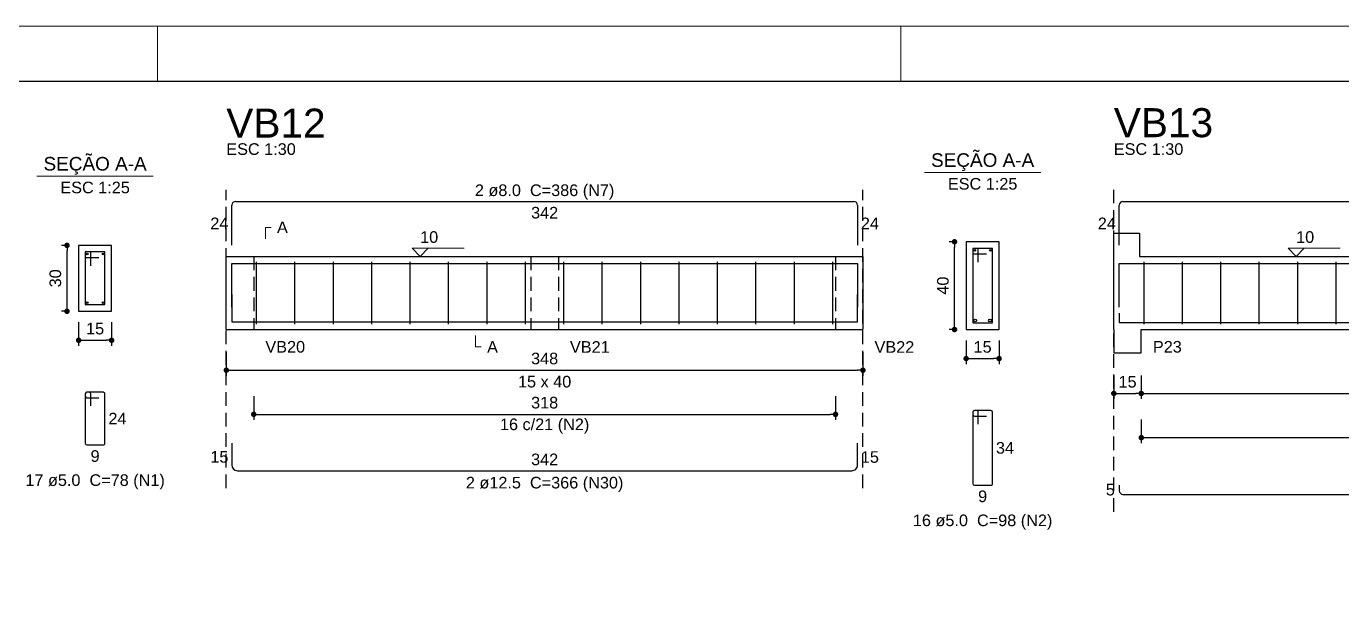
# Model space of a CAD drawing. Header units: millimetres. Extents: x 0 to 84.1, y 0 to 59.4.
# Drawn here: x 14.16 to 38.13, y 48.71 to 59.4 of the extents above; entities that cross this region are included whole.
import ezdxf

# ---------------------------------------------------------------- set-up
doc = ezdxf.new("R2010")
doc.units = ezdxf.units.MM
doc.header["$MEASUREMENT"] = 0
doc.linetypes.add('Dashed2', pattern=[0.375, 0.25, -0.125])
doc.layers.get('0').update_dxf_attribs({"color": 1, "lineweight": 13})
for name, color, linetype, lineweight in [('Descrição da armadura', 2, 'Continuous', 20), ('DT-Forma', 4, 'Continuous', 30), ('DT-Pontilhado', 7, 'Dashed2', 25), ('DT-Textos', 2, 'Continuous', 20), ('DT-Título', 3, 'Continuous', 25), ('FOLHA EXTERNA', 1, 'Continuous', 13), ('Folha_padrão', 3, 'Continuous', 25), ('Textos armaduras', 1, 'Continuous', 13)]:
    doc.layers.add(name, color=color, linetype=linetype, lineweight=lineweight)
for name, color, linetype in [('DT-Arm complementar', 252, 'Continuous'), ('DT-Barras na forma', 170, 'Continuous'), ('DT-Barras no corte', 170, 'Continuous'), ('DT-Barras rebatidas', 170, 'Continuous'), ('DT-Cotas', 12, 'Continuous')]:
    doc.layers.add(name, color=color, linetype=linetype)
doc.styles.add('Arial', font='')
doc.styles.get('Arial').set_extended_font_data('Arial')
doc.dimstyles.new('UM_25.000000', dxfattribs={"dimtxt": 0.18, "dimasz": 0.1, "dimexe": 0.1, "dimexo": 0.2, "dimgap": 0, "dimtad": 1, "dimtih": 1, "dimtoh": 1, "dimdec": 1, "dimlfac": 25, "dimzin": 0, "dimdsep": 46, "dimtxsty": 'Standard', "dimcen": 0.09, "dimdle": 0.1, "dimadec": 1, "dimazin": 2, "dimtfac": 1, "dimtdec": 4, "dimtofl": 0, "dimtmove": 0, "dimatfit": 3, "dimfxl": 1, "dimtolj": 1, "dimarcsym": 0})
doc.dimstyles.new('UM_30.000300', dxfattribs={"dimtxt": 0.18, "dimasz": 0.1, "dimexe": 0.1, "dimexo": 0.2, "dimgap": 0, "dimtad": 1, "dimtih": 1, "dimtoh": 1, "dimdec": 1, "dimlfac": 30.0003, "dimzin": 0, "dimdsep": 46, "dimtxsty": 'Standard', "dimcen": 0.09, "dimdle": 0.1, "dimadec": 1, "dimazin": 2, "dimtfac": 1, "dimtdec": 4, "dimtofl": 0, "dimtmove": 0, "dimatfit": 3, "dimfxl": 1, "dimtolj": 1, "dimarcsym": 0})

# ---------------------------------------------------------------- blocks, each defined once
blk = doc.blocks.new('_Dot')
at = {"color": 0, "linetype": 'ByBlock', "lineweight": -2}
blk.add_line((-0.5, 0), (-1, 0), dxfattribs=at)
at = {"color": 0, "linetype": 'ByBlock', "const_width": 0.5}
blk.add_lwpolyline([(-0.25, 0, 1), (0.25, 0, 1)], format="xyb", close=True, dxfattribs=at)
blk = doc.blocks.new('*D7')
at = {"layer": 'Defpoints', "color": 0}
for p in [(14.904313, 55.406), (15.116113, 55.406), (15.116113, 54.206)]:
    blk.add_point(p, dxfattribs=at)
at = {"layer": 'DT-Cotas', "color": 0, "lineweight": -2}
for p, q in [((14.916113, 55.406), (14.804313, 55.406)), ((14.904313, 54.306), (14.904313, 55.306)), ((14.916113, 54.206), (14.804313, 54.206))]:
    blk.add_line(p, q, dxfattribs=at)
at = {"layer": 'DT-Cotas', "color": 0, "lineweight": -2, "xscale": 0.1, "yscale": 0.1, "zscale": 0.1}
for p, rotation in [((14.904313, 55.406), 90), ((14.904313, 54.206), 270)]:
    blk.add_blockref('_Dot', p, dxfattribs=dict(at, rotation=rotation))
at = {"layer": 'DT-Cotas', "insert": (14.692513, 54.806), "char_height": 0.2118, "attachment_point": 5, "rotation": 90, "style": 'Arial'}
blk.add_mtext('\\A1;30', dxfattribs=at)
blk = doc.blocks.new('*D8')
at = {"layer": 'Defpoints', "color": 0}
for p in [(15.116113, 54.206), (15.716113, 54.206), (15.716113, 53.6765)]:
    blk.add_point(p, dxfattribs=at)
at = {"layer": 'DT-Cotas', "color": 0, "lineweight": -2}
for p, q in [((15.116113, 54.006), (15.116113, 53.5765)), ((15.716113, 54.006), (15.716113, 53.5765)), ((15.216113, 53.6765), (15.616113, 53.6765))]:
    blk.add_line(p, q, dxfattribs=at)
at = {"layer": 'DT-Cotas', "color": 0, "lineweight": -2, "xscale": 0.1, "yscale": 0.1, "zscale": 0.1, "rotation": 180}
blk.add_blockref('_Dot', (15.116113, 53.6765), dxfattribs=at)
at = {"layer": 'DT-Cotas', "color": 0, "lineweight": -2, "xscale": 0.1, "yscale": 0.1, "zscale": 0.1}
blk.add_blockref('_Dot', (15.716113, 53.6765), dxfattribs=at)
at = {"layer": 'DT-Cotas', "insert": (15.416113, 53.8883), "char_height": 0.2118, "attachment_point": 5, "rotation": 0.0057296, "style": 'Arial'}
blk.add_mtext('\\A1;15', dxfattribs=at)
blk = doc.blocks.new('*D10')
at = {"layer": 'Defpoints', "color": 0}
for p in [(17.807033, 53.660867), (29.407033, 53.660867), (29.407033, 53.131367)]:
    blk.add_point(p, dxfattribs=at)
at = {"layer": 'DT-Cotas', "color": 0, "lineweight": -2}
for p, q in [((17.807033, 53.460867), (17.807033, 53.031367)), ((29.407033, 53.460867), (29.407033, 53.031367)), ((17.907033, 53.131367), (29.307033, 53.131367))]:
    blk.add_line(p, q, dxfattribs=at)
at = {"layer": 'DT-Cotas', "color": 0, "lineweight": -2, "xscale": 0.1, "yscale": 0.1, "zscale": 0.1, "rotation": 180}
blk.add_blockref('_Dot', (17.807033, 53.131367), dxfattribs=at)
at = {"layer": 'DT-Cotas', "color": 0, "lineweight": -2, "xscale": 0.1, "yscale": 0.1, "zscale": 0.1}
blk.add_blockref('_Dot', (29.407033, 53.131367), dxfattribs=at)
at = {"layer": 'DT-Cotas', "insert": (23.607033, 53.343167), "char_height": 0.2118, "attachment_point": 5, "rotation": 0.0057296, "style": 'Arial'}
blk.add_mtext('\\A1;348', dxfattribs=at)
blk = doc.blocks.new('*D11')
at = {"layer": 'Defpoints', "color": 0}
for p in [(31.075593, 55.472667), (31.287393, 55.472667), (31.287393, 53.872667)]:
    blk.add_point(p, dxfattribs=at)
at = {"layer": 'DT-Cotas', "color": 0, "lineweight": -2}
for p, q in [((31.087393, 55.472667), (30.975593, 55.472667)), ((31.075593, 53.972667), (31.075593, 55.372667)), ((31.087393, 53.872667), (30.975593, 53.872667))]:
    blk.add_line(p, q, dxfattribs=at)
at = {"layer": 'DT-Cotas', "color": 0, "lineweight": -2, "xscale": 0.1, "yscale": 0.1, "zscale": 0.1}
for p, rotation in [((31.075593, 55.472667), 90), ((31.075593, 53.872667), 270)]:
    blk.add_blockref('_Dot', p, dxfattribs=dict(at, rotation=rotation))
at = {"layer": 'DT-Cotas', "insert": (30.863793, 54.672667), "char_height": 0.2118, "attachment_point": 5, "rotation": 90, "style": 'Arial'}
blk.add_mtext('\\A1;40', dxfattribs=at)
blk = doc.blocks.new('*D12')
at = {"layer": 'Defpoints', "color": 0}
for p in [(31.287393, 53.872667), (31.887393, 53.872667), (31.887393, 53.343167)]:
    blk.add_point(p, dxfattribs=at)
at = {"layer": 'DT-Cotas', "color": 0, "lineweight": -2}
for p, q in [((31.287393, 53.672667), (31.287393, 53.243167)), ((31.887393, 53.672667), (31.887393, 53.243167)), ((31.387393, 53.343167), (31.787393, 53.343167))]:
    blk.add_line(p, q, dxfattribs=at)
at = {"layer": 'DT-Cotas', "color": 0, "lineweight": -2, "xscale": 0.1, "yscale": 0.1, "zscale": 0.1, "rotation": 180}
blk.add_blockref('_Dot', (31.287393, 53.343167), dxfattribs=at)
at = {"layer": 'DT-Cotas', "color": 0, "lineweight": -2, "xscale": 0.1, "yscale": 0.1, "zscale": 0.1}
blk.add_blockref('_Dot', (31.887393, 53.343167), dxfattribs=at)
at = {"layer": 'DT-Cotas', "insert": (31.587393, 53.554967), "char_height": 0.2118, "attachment_point": 5, "rotation": 0.0057296, "style": 'Arial'}
blk.add_mtext('\\A1;15', dxfattribs=at)
blk = doc.blocks.new('*D13')
at = {"layer": 'Defpoints', "color": 0}
for p in [(18.307033, 52.856027), (28.907033, 52.856027), (28.907033, 52.326527)]:
    blk.add_point(p, dxfattribs=at)
at = {"layer": 'DT-Cotas', "color": 0, "lineweight": -2}
for p, q in [((18.307033, 52.656027), (18.307033, 52.226527)), ((28.907033, 52.656027), (28.907033, 52.226527)), ((18.407033, 52.326527), (28.807033, 52.326527))]:
    blk.add_line(p, q, dxfattribs=at)
at = {"layer": 'DT-Cotas', "color": 0, "lineweight": -2, "xscale": 0.1, "yscale": 0.1, "zscale": 0.1, "rotation": 180}
blk.add_blockref('_Dot', (18.307033, 52.326527), dxfattribs=at)
at = {"layer": 'DT-Cotas', "color": 0, "lineweight": -2, "xscale": 0.1, "yscale": 0.1, "zscale": 0.1}
blk.add_blockref('_Dot', (28.907033, 52.326527), dxfattribs=at)
at = {"layer": 'DT-Cotas', "insert": (23.607033, 52.538327), "char_height": 0.2118, "attachment_point": 5, "rotation": 0.0057296, "style": 'Arial'}
blk.add_mtext('\\A1;318', dxfattribs=at)
blk = doc.blocks.new('*D14')
at = {"layer": 'Defpoints', "color": 0}
for p in [(33.978313, 53.237267), (34.478313, 53.237267), (34.478313, 52.707767)]:
    blk.add_point(p, dxfattribs=at)
at = {"layer": 'DT-Cotas', "color": 0, "lineweight": -2}
for p, q in [((33.978313, 53.037267), (33.978313, 52.607767)), ((34.478313, 53.037267), (34.478313, 52.607767)), ((34.078313, 52.707767), (34.378313, 52.707767))]:
    blk.add_line(p, q, dxfattribs=at)
at = {"layer": 'DT-Cotas', "color": 0, "lineweight": -2, "xscale": 0.1, "yscale": 0.1, "zscale": 0.1, "rotation": 180}
blk.add_blockref('_Dot', (33.978313, 52.707767), dxfattribs=at)
at = {"layer": 'DT-Cotas', "color": 0, "lineweight": -2, "xscale": 0.1, "yscale": 0.1, "zscale": 0.1}
blk.add_blockref('_Dot', (34.478313, 52.707767), dxfattribs=at)
at = {"layer": 'DT-Cotas', "insert": (34.228313, 52.919567), "char_height": 0.2118, "attachment_point": 5, "rotation": 0.0057296, "style": 'Arial'}
blk.add_mtext('\\A1;15', dxfattribs=at)
blk = doc.blocks.new('*D15')
at = {"layer": 'Defpoints', "color": 0}
for p in [(34.478313, 53.237267), (44.378313, 53.237267), (44.378313, 52.707767)]:
    blk.add_point(p, dxfattribs=at)
at = {"layer": 'DT-Cotas', "color": 0, "lineweight": -2}
for p, q in [((34.478313, 53.037267), (34.478313, 52.607767)), ((44.378313, 53.037267), (44.378313, 52.607767)), ((34.578313, 52.707767), (44.278313, 52.707767))]:
    blk.add_line(p, q, dxfattribs=at)
at = {"layer": 'DT-Cotas', "color": 0, "lineweight": -2, "xscale": 0.1, "yscale": 0.1, "zscale": 0.1, "rotation": 180}
blk.add_blockref('_Dot', (34.478313, 52.707767), dxfattribs=at)
at = {"layer": 'DT-Cotas', "color": 0, "lineweight": -2, "xscale": 0.1, "yscale": 0.1, "zscale": 0.1}
blk.add_blockref('_Dot', (44.378313, 52.707767), dxfattribs=at)
at = {"layer": 'DT-Cotas', "insert": (39.428313, 52.919567), "char_height": 0.2118, "attachment_point": 5, "rotation": 0.0057296, "style": 'Arial'}
blk.add_mtext('\\A1;297', dxfattribs=at)
blk = doc.blocks.new('*D19')
at = {"layer": 'Defpoints', "color": 0}
for p in [(34.478313, 52.432427), (44.378313, 52.432427), (44.378313, 51.902927)]:
    blk.add_point(p, dxfattribs=at)
at = {"layer": 'DT-Cotas', "color": 0, "lineweight": -2}
for p, q in [((34.478313, 52.232427), (34.478313, 51.802927)), ((44.378313, 52.232427), (44.378313, 51.802927)), ((34.578313, 51.902927), (44.278313, 51.902927))]:
    blk.add_line(p, q, dxfattribs=at)
at = {"layer": 'DT-Cotas', "color": 0, "lineweight": -2, "xscale": 0.1, "yscale": 0.1, "zscale": 0.1, "rotation": 180}
blk.add_blockref('_Dot', (34.478313, 51.902927), dxfattribs=at)
at = {"layer": 'DT-Cotas', "color": 0, "lineweight": -2, "xscale": 0.1, "yscale": 0.1, "zscale": 0.1}
blk.add_blockref('_Dot', (44.378313, 51.902927), dxfattribs=at)
at = {"layer": 'DT-Cotas', "insert": (39.428313, 52.114727), "char_height": 0.2118, "attachment_point": 5, "rotation": 0.0057296, "style": 'Arial'}
blk.add_mtext('\\A1;297', dxfattribs=at)

msp = doc.modelspace()

# ---------------------------------------------------------------- linework, layer by layer
at = {"layer": 'DT-Arm complementar'}
for p, q in [((18.357, 53.9727), (18.357, 55.106)), ((19.057, 53.9727), (19.057, 55.106)), ((19.757, 53.9727), (19.757, 55.106)), ((20.457, 53.9727), (20.457, 55.106)), ((21.157, 53.9727), (21.157, 55.106)), ((21.857, 53.9727), (21.857, 55.106)), ((22.557, 53.9727), (22.557, 55.106)), ((23.257, 53.9727), (23.257, 55.106)), ((23.957, 53.9727), (23.957, 55.106)), ((24.657, 53.9727), (24.657, 55.106)), ((25.357, 53.9727), (25.357, 55.106)), ((26.057, 53.9727), (26.057, 55.106)), ((26.757, 53.9727), (26.757, 55.106)), ((27.457, 53.9727), (27.457, 55.106)), ((28.157, 53.9727), (28.157, 55.106)), ((28.857, 53.9727), (28.857, 55.106)), ((34.5283, 53.9727), (34.5283, 55.106)), ((35.2283, 53.9727), (35.2283, 55.106)), ((35.9283, 53.9727), (35.9283, 55.106)), ((36.6283, 53.9727), (36.6283, 55.106)), ((37.3283, 53.9727), (37.3283, 55.106)), ((38.0283, 53.9727), (38.0283, 55.106))]:
    msp.add_line(p, q, dxfattribs=at)
at = {"layer": 'DT-Barras na forma'}
for p, q in [((15.3361, 55.286), (15.2361, 55.286)), ((15.2361, 55.286), (15.2361, 54.326)), ((15.5961, 55.286), (15.2361, 55.286)), ((15.2361, 55.286), (15.2361, 55.186)), ((15.2361, 55.186), (15.4861, 55.186)), ((15.3361, 55.036), (15.3361, 55.286)), ((15.5961, 54.326), (15.5961, 55.286)), ((31.5074, 55.3527), (31.4074, 55.3527)), ((31.4074, 55.3527), (31.4074, 53.9927)), ((31.7674, 55.3527), (31.4074, 55.3527)), ((31.4074, 55.3527), (31.4074, 55.2527)), ((31.4074, 55.2527), (31.6574, 55.2527)), ((31.5074, 55.1027), (31.5074, 55.3527)), ((31.7674, 53.9927), (31.7674, 55.3527)), ((15.2361, 54.326), (15.5961, 54.326)), ((31.4074, 53.9927), (31.7674, 53.9927))]:
    msp.add_line(p, q, dxfattribs=at)
for points in [[(17.907, 54.2797), (17.907, 55.076), (29.307, 55.076), (29.307, 54.2797)], [(34.0783, 54.2797), (34.0783, 55.076), (44.7783, 55.076), (44.7783, 54.2797)], [(17.907, 54.5102), (17.907, 54.0102), (29.307, 54.0102), (29.307, 54.5102)], [(34.0783, 54.1693), (34.0783, 54.0027), (44.7783, 54.0027), (44.7783, 54.1693)]]:
    msp.add_lwpolyline(points, dxfattribs=at)
at = {"layer": 'DT-Barras no corte'}
for centre, radius in [((15.2721, 55.25), 0.016), ((15.5601, 55.25), 0.016), ((31.4434, 55.3167), 0.016), ((31.7314, 55.3167), 0.016), ((15.2721, 54.362), 0.016), ((15.5601, 54.362), 0.016), ((31.4524, 54.0377), 0.025), ((31.7224, 54.0377), 0.025)]:
    msp.add_circle(centre, radius, dxfattribs=at)
at = {"layer": 'DT-Barras rebatidas'}
for p, q in [((17.907, 55.4093), (17.907, 56.1389)), ((17.9737, 56.2056), (29.2403, 56.2056)), ((29.3069, 56.1389), (29.3069, 55.4093)), ((34.0783, 55.4093), (34.0783, 56.1389)), ((34.145, 56.2056), (44.7115, 56.2056)), ((15.3061, 52.7293), (15.2661, 52.7293)), ((15.5661, 52.7293), (15.2661, 52.7293)), ((15.2361, 52.6993), (15.2361, 51.7993)), ((15.2361, 52.6993), (15.2361, 52.6593)), ((15.2661, 52.6293), (15.4861, 52.6293)), ((15.3361, 52.4793), (15.3361, 52.6993)), ((15.5961, 51.7993), (15.5961, 52.6993)), ((31.4074, 52.366), (31.4074, 51.066)), ((31.4074, 52.366), (31.4074, 52.326)), ((31.4774, 52.396), (31.4374, 52.396)), ((31.7374, 52.396), (31.4374, 52.396)), ((31.4374, 52.296), (31.6574, 52.296)), ((31.5074, 52.146), (31.5074, 52.366)), ((31.7674, 51.066), (31.7674, 52.366)), ((17.907, 51.7991), (17.907, 51.4033)), ((29.3069, 51.4033), (29.3069, 51.7991)), ((15.2661, 51.7693), (15.5661, 51.7693)), ((18.0112, 51.2991), (29.2028, 51.2991)), ((31.4374, 51.036), (31.7374, 51.036)), ((34.0783, 51.0347), (34.0783, 50.9347)), ((34.145, 50.868), (44.7115, 50.868))]:
    msp.add_line(p, q, dxfattribs=at)
for centre, radius, start, end in [((17.9737, 56.1389), 0.0667, 90, 179.99998), ((29.2403, 56.1389), 0.0667, 0, 90), ((34.145, 56.1389), 0.0667, 90, 179.99998), ((15.2661, 52.6993), 0.03, 90.00002, 180), ((15.2661, 52.6993), 0.03, 90.00002, 180), ((15.3061, 52.6993), 0.03, 0, 90.00002), ((15.5661, 52.6993), 0.03, 0.00002, 90.00004), ((15.2661, 52.6593), 0.03, 180, 270), ((31.4374, 52.366), 0.03, 90.00002, 180), ((31.4374, 52.366), 0.03, 90.00005, 180), ((31.4374, 52.326), 0.03, 180, 270), ((31.4774, 52.366), 0.03, 0, 90.00002), ((31.7374, 52.366), 0.03, 0.00002, 89.99997), ((15.2661, 51.7993), 0.03, 180, 270), ((15.5661, 51.7993), 0.03, 270, 0.00002), ((18.0112, 51.4033), 0.1042, 180, 270), ((29.2028, 51.4033), 0.1042, 270, 0.00002), ((31.4374, 51.066), 0.03, 180, 270), ((31.7374, 51.066), 0.03, 270, 0.00002), ((34.145, 50.9347), 0.0667, 180, 270)]:
    msp.add_arc(centre, radius, start, end, dxfattribs=at)
at = {"layer": 'DT-Forma'}
for p, q in [((33.9783, 55.206), (33.9783, 55.6296)), ((33.9783, 55.6296), (34.445, 55.6296)), ((34.445, 55.6296), (34.445, 55.206)), ((15.7161, 55.406), (15.1161, 55.406)), ((15.1161, 55.406), (15.1161, 54.206)), ((15.7161, 54.206), (15.7161, 55.406)), ((31.8874, 55.4727), (31.2874, 55.4727)), ((31.2874, 55.4727), (31.2874, 53.8727)), ((31.8874, 53.8727), (31.8874, 55.4727)), ((17.807, 55.206), (18.307, 55.206)), ((18.307, 55.206), (23.357, 55.206)), ((23.357, 55.206), (23.857, 55.206)), ((23.857, 55.206), (28.907, 55.206)), ((28.907, 55.206), (29.407, 55.206)), ((34.445, 55.206), (44.4116, 55.206)), ((15.1161, 54.206), (15.7161, 54.206)), ((17.807, 53.8727), (18.307, 53.8727)), ((18.307, 53.8727), (23.357, 53.8727)), ((23.357, 53.8727), (23.857, 53.8727)), ((23.857, 53.8727), (28.907, 53.8727)), ((28.907, 53.8727), (29.407, 53.8727)), ((31.2874, 53.8727), (31.8874, 53.8727)), ((33.9783, 53.8727), (33.9783, 53.4491)), ((34.4783, 53.4491), (34.4783, 53.8727)), ((34.4783, 53.8727), (44.3783, 53.8727)), ((33.9783, 53.4491), (34.4783, 53.4491))]:
    msp.add_line(p, q, dxfattribs=at)
at = {"layer": 'DT-Forma', "linetype": 'Continuous'}
for p, q in [((17.807, 53.8727), (17.807, 55.206)), ((29.407, 55.206), (29.407, 53.8727)), ((33.9783, 53.8727), (33.9783, 55.206))]:
    msp.add_line(p, q, dxfattribs=at)
at = {"layer": 'DT-Pontilhado'}
for p, q in [((17.807, 50.9814), (17.807, 56.4174)), ((29.407, 50.9814), (29.407, 56.4174)), ((33.9783, 50.5503), (33.9783, 56.4174)), ((18.307, 55.206), (18.307, 53.8727)), ((23.357, 55.206), (23.357, 53.8727)), ((23.857, 55.206), (23.857, 53.8727)), ((28.907, 55.206), (28.907, 53.8727))]:
    msp.add_line(p, q, dxfattribs=at)
at = {"layer": 'DT-Textos'}
for p, q in [((14.3571, 56.6709), (16.4751, 56.6709)), ((30.5284, 56.7376), (32.6464, 56.7376))]:
    msp.add_line(p, q, dxfattribs=at)
for points in [[(18.5188, 55.5237), (18.5188, 55.7355), (18.6247, 55.7355)], [(21.487, 55.3543), (21.3388, 55.206), (21.1905, 55.3543), (22.1436, 55.3543)], [(37.4483, 55.3543), (37.3001, 55.206), (37.1518, 55.3543), (38.1049, 55.3543)], [(22.347, 53.7668), (22.347, 53.555), (22.4529, 53.555)]]:
    msp.add_lwpolyline(points, dxfattribs=at)
at = {"layer": 'FOLHA EXTERNA', "color": 2, "linetype": 'Continuous'}
for points in [[(0, 0), (84.1, 0), (84.1, 59.4), (0, 59.4), (0, 0)], [(16.55, 59.4), (16.55, 58.4076)], [(30.1, 59.4), (30.1, 58.4076)]]:
    msp.add_lwpolyline(points, dxfattribs=at)
at = {"layer": 'Folha_padrão', "color": 6, "linetype": 'Continuous'}
msp.add_lwpolyline([(3, 58.4), (83.1, 58.4), (83.1, 1), (3, 1), (3, 58.4)], dxfattribs=at)

# ---------------------------------------------------------------- texts
at = {"layer": 'Descrição da armadura', "char_height": 0.2118, "attachment_point": 8, "line_spacing_factor": 0.9, "style": 'Arial'}
for s, insert, width in [('2 ø8.0  C=386 (N7)', (23.6066, 56.242), 5.080617), ('16 c/21 (N2)', (23.607, 51.9749), 3.04992), ('17 ø5.0  C=78 (N1)', (15.416, 50.958), 5.080617), ('2 ø12.5  C=366 (N30)', (23.6066, 50.912), 5.738617), ('16 ø5.0  C=98 (N2)', (31.5876, 50.225), 5.080617)]:
    msp.add_mtext(s, dxfattribs=dict(at, insert=insert, width=width))
at = {"layer": 'DT-Textos', "line_spacing_factor": 0.798, "style": 'Arial'}
for s, insert, char_height, width, attachment_point in [('SEÇÃO A-A', (15.416, 56.695), 0.2471, 2.66868, 8), ('ESC 1:30', (17.8066, 57.0529), 0.2118, 2.03328, 7), ('SEÇÃO A-A', (31.5876, 56.762), 0.2471, 2.66868, 8), ('ESC 1:30', (33.9779, 57.0529), 0.2118, 2.03328, 7), ('ESC 1:25', (15.416, 56.3529), 0.2118, 2.03328, 8), ('ESC 1:25', (31.5876, 56.4199), 0.2118, 2.03328, 8), ('A', (18.7306, 55.6299), 0.2118, 0.25416, 7), ('10', (21.3386, 55.4499), 0.2118, 0.50832, 7), ('10', (37.2999, 55.4499), 0.2118, 0.50832, 7), ('VB20', (18.5186, 53.4489), 0.2118, 1.01664, 7), ('A', (22.5586, 53.4489), 0.2118, 0.25416, 7), ('VB21', (24.0686, 53.4489), 0.2118, 1.01664, 7), ('VB22', (29.6186, 53.4489), 0.2118, 1.01664, 7), ('P23', (34.6899, 53.4489), 0.2118, 0.76248, 7), ('15 x 40', (23.6066, 52.8139), 0.2118, 1.77912, 8)]:
    msp.add_mtext(s, dxfattribs=dict(at, insert=insert, char_height=char_height, width=width, attachment_point=attachment_point))
at = {"layer": 'DT-Título', "char_height": 0.5295, "width": 2.5416, "attachment_point": 7, "line_spacing_factor": 0.798, "style": 'Arial'}
for s, insert in [('VB12', (17.8066, 57.3707)), ('VB13', (33.9779, 57.3707))]:
    msp.add_mtext(s, dxfattribs=dict(at, insert=insert))
at = {"layer": 'Textos armaduras', "char_height": 0.2118, "line_spacing_factor": 0.9, "style": 'Arial'}
for s, insert, width, attachment_point in [('342', (23.607, 56.1083), 1.387001, 2), ('24', (17.8445, 55.7015), 1.058001, 9), ('24', (29.3695, 55.9133), 1.058001, 1), ('24', (34.0158, 55.7015), 1.058001, 9), ('24', (15.6587, 52.3552), 1.058001, 1), ('34', (31.83, 51.8219), 1.058001, 1), ('9', (15.4161, 51.672), 0.729, 2), ('15', (17.8445, 51.4432), 1.058001, 9), ('342', (23.607, 51.3964), 1.387001, 8), ('15', (29.3695, 51.655), 1.058001, 1), ('5', (33.997, 50.8455), 0.729, 9), ('9', (31.5874, 50.9387), 0.729, 2)]:
    msp.add_mtext(s, dxfattribs=dict(at, insert=insert, width=width, attachment_point=attachment_point))

# ---------------------------------------------------------------- dimensions: what is measured, and where the dimension line sits
at = {"layer": 'DT-Cotas'}
for base, p1, p2, picture, middle in [((14.9043, 55.406), (15.1161, 54.206), (15.1161, 55.406), '*D7', (14.6925, 54.806)), ((31.0756, 55.4727), (31.2874, 53.8727), (31.2874, 55.4727), '*D11', (30.8638, 54.6727))]:
    dim = msp.add_linear_dim(base=base, p1=p1, p2=p2, angle=90, dimstyle='UM_25.000000', override={"dimtxt": 0.2118, "dimasz": 0.1, "dimexe": 0.1, "dimexo": 0.2, "dimtad": 1, "dimtih": 0, "dimtoh": 0, "dimdec": 1, "dimlfac": 25, "dimzin": 8, "dimtxsty": 'Arial', "dimblk": 'Dot', "dimblk1": 'Dot', "dimblk2": 'Dot', "dimsah": 1, "dimdle": 0.1, "dimse1": 0, "dimse2": 0, "dimclrt": 256, "dimadec": 1, "dimazin": 3, "dimtmove": 2, "dimldrblk": 'Dot'}, dxfattribs=at)
    dim.commit()
    dim.dimension.update_dxf_attribs({"geometry": picture, "text_midpoint": middle, "dimtype": 160, "text_rotation": 90})
for base, p1, p2, dimstyle, override, picture, middle in [((15.7161, 53.6765), (15.1161, 54.206), (15.7161, 54.206), 'UM_25.000000', {"dimtxt": 0.2118, "dimasz": 0.1, "dimexe": 0.1, "dimexo": 0.2, "dimtad": 1, "dimtih": 0, "dimtoh": 0, "dimdec": 1, "dimlfac": 25, "dimzin": 8, "dimtxsty": 'Arial', "dimblk": 'Dot', "dimblk1": 'Dot', "dimblk2": 'Dot', "dimsah": 1, "dimdle": 0.1, "dimse1": 0, "dimse2": 0, "dimclrt": 256, "dimadec": 1, "dimazin": 3, "dimtmove": 2, "dimldrblk": 'Dot'}, '*D8', (15.4161, 53.8883)), ((31.8874, 53.3432), (31.2874, 53.8727), (31.8874, 53.8727), 'UM_25.000000', {"dimtxt": 0.2118, "dimasz": 0.1, "dimexe": 0.1, "dimexo": 0.2, "dimtad": 1, "dimtih": 0, "dimtoh": 0, "dimdec": 1, "dimlfac": 25, "dimzin": 8, "dimtxsty": 'Arial', "dimblk": 'Dot', "dimblk1": 'Dot', "dimblk2": 'Dot', "dimsah": 1, "dimdle": 0.1, "dimse1": 0, "dimse2": 0, "dimclrt": 256, "dimadec": 1, "dimazin": 3, "dimtmove": 2, "dimldrblk": 'Dot'}, '*D12', (31.5874, 53.555)), ((29.407, 53.1314), (17.807, 53.6609), (29.407, 53.6609), 'UM_30.000300', {"dimtxt": 0.2118, "dimasz": 0.1, "dimexe": 0.1, "dimexo": 0.2, "dimtad": 1, "dimtih": 0, "dimtoh": 0, "dimdec": 1, "dimlfac": 30.0003, "dimzin": 8, "dimtxsty": 'Arial', "dimblk": 'Dot', "dimblk1": 'Dot', "dimblk2": 'Dot', "dimsah": 1, "dimdle": 0.1, "dimse1": 0, "dimse2": 0, "dimclrt": 256, "dimadec": 1, "dimazin": 3, "dimtmove": 2, "dimldrblk": 'Dot'}, '*D10', (23.607, 53.3432)), ((34.4783, 52.7078), (33.9783, 53.2373), (34.4783, 53.2373), 'UM_30.000300', {"dimtxt": 0.2118, "dimasz": 0.1, "dimexe": 0.1, "dimexo": 0.2, "dimtad": 1, "dimtih": 0, "dimtoh": 0, "dimdec": 1, "dimlfac": 30.0003, "dimzin": 8, "dimtxsty": 'Arial', "dimblk": 'Dot', "dimblk1": 'Dot', "dimblk2": 'Dot', "dimsah": 1, "dimdle": 0.1, "dimse1": 0, "dimse2": 0, "dimclrt": 256, "dimadec": 1, "dimazin": 3, "dimtmove": 2, "dimldrblk": 'Dot'}, '*D14', (34.2283, 52.9196)), ((44.3783, 52.7078), (34.4783, 53.2373), (44.3783, 53.2373), 'UM_30.000300', {"dimtxt": 0.2118, "dimasz": 0.1, "dimexe": 0.1, "dimexo": 0.2, "dimtad": 1, "dimtih": 0, "dimtoh": 0, "dimdec": 1, "dimlfac": 30.0003, "dimzin": 8, "dimtxsty": 'Arial', "dimblk": 'Dot', "dimblk1": 'Dot', "dimblk2": 'Dot', "dimsah": 1, "dimdle": 0.1, "dimse1": 0, "dimse2": 0, "dimclrt": 256, "dimadec": 1, "dimazin": 3, "dimtmove": 2, "dimldrblk": 'Dot'}, '*D15', (39.4283, 52.9196)), ((28.907, 52.3265), (18.307, 52.856), (28.907, 52.856), 'UM_30.000300', {"dimtxt": 0.2118, "dimasz": 0.1, "dimexe": 0.1, "dimexo": 0.2, "dimtad": 1, "dimtih": 0, "dimtoh": 0, "dimdec": 1, "dimlfac": 30.0003, "dimzin": 8, "dimtxsty": 'Arial', "dimblk": 'Dot', "dimblk1": 'Dot', "dimblk2": 'Dot', "dimsah": 1, "dimdle": 0.1, "dimse1": 0, "dimse2": 0, "dimclrt": 256, "dimadec": 1, "dimazin": 3, "dimtmove": 2, "dimldrblk": 'Dot'}, '*D13', (23.607, 52.5383)), ((44.3783, 51.9029), (34.4783, 52.4324), (44.3783, 52.4324), 'UM_30.000300', {"dimtxt": 0.2118, "dimasz": 0.1, "dimexe": 0.1, "dimexo": 0.2, "dimtad": 1, "dimtih": 0, "dimtoh": 0, "dimdec": 1, "dimlfac": 30.0003, "dimzin": 8, "dimtxsty": 'Arial', "dimblk": 'Dot', "dimblk1": 'Dot', "dimblk2": 'Dot', "dimsah": 1, "dimdle": 0.1, "dimse1": 0, "dimse2": 0, "dimclrt": 256, "dimadec": 1, "dimazin": 3, "dimtmove": 2, "dimldrblk": 'Dot'}, '*D19', (39.4283, 52.1147))]:
    dim = msp.add_linear_dim(base=base, p1=p1, p2=p2, dimstyle=dimstyle, override=override, dxfattribs=at)
    dim.commit()
    dim.dimension.update_dxf_attribs({"geometry": picture, "text_midpoint": middle, "dimtype": 160, "text_rotation": 0.00573})

doc.saveas('drawing.dxf')
